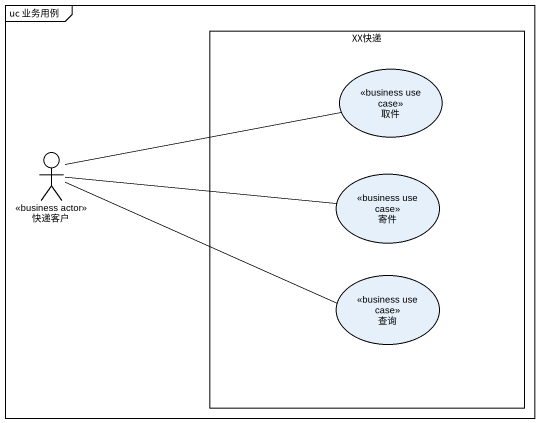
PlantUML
@startuml
mainframe uc 业务用例
rectangle XX快递 {
  usecase 取件 <<business use case>>
  usecase 寄件 <<business use case>>
  usecase 查询 <<business use case>>
}
actor 快递客户 <<business actor>>
快递客户 -right- 取件
快递客户 -right- 寄件
快递客户 -right- 查询
@enduml
